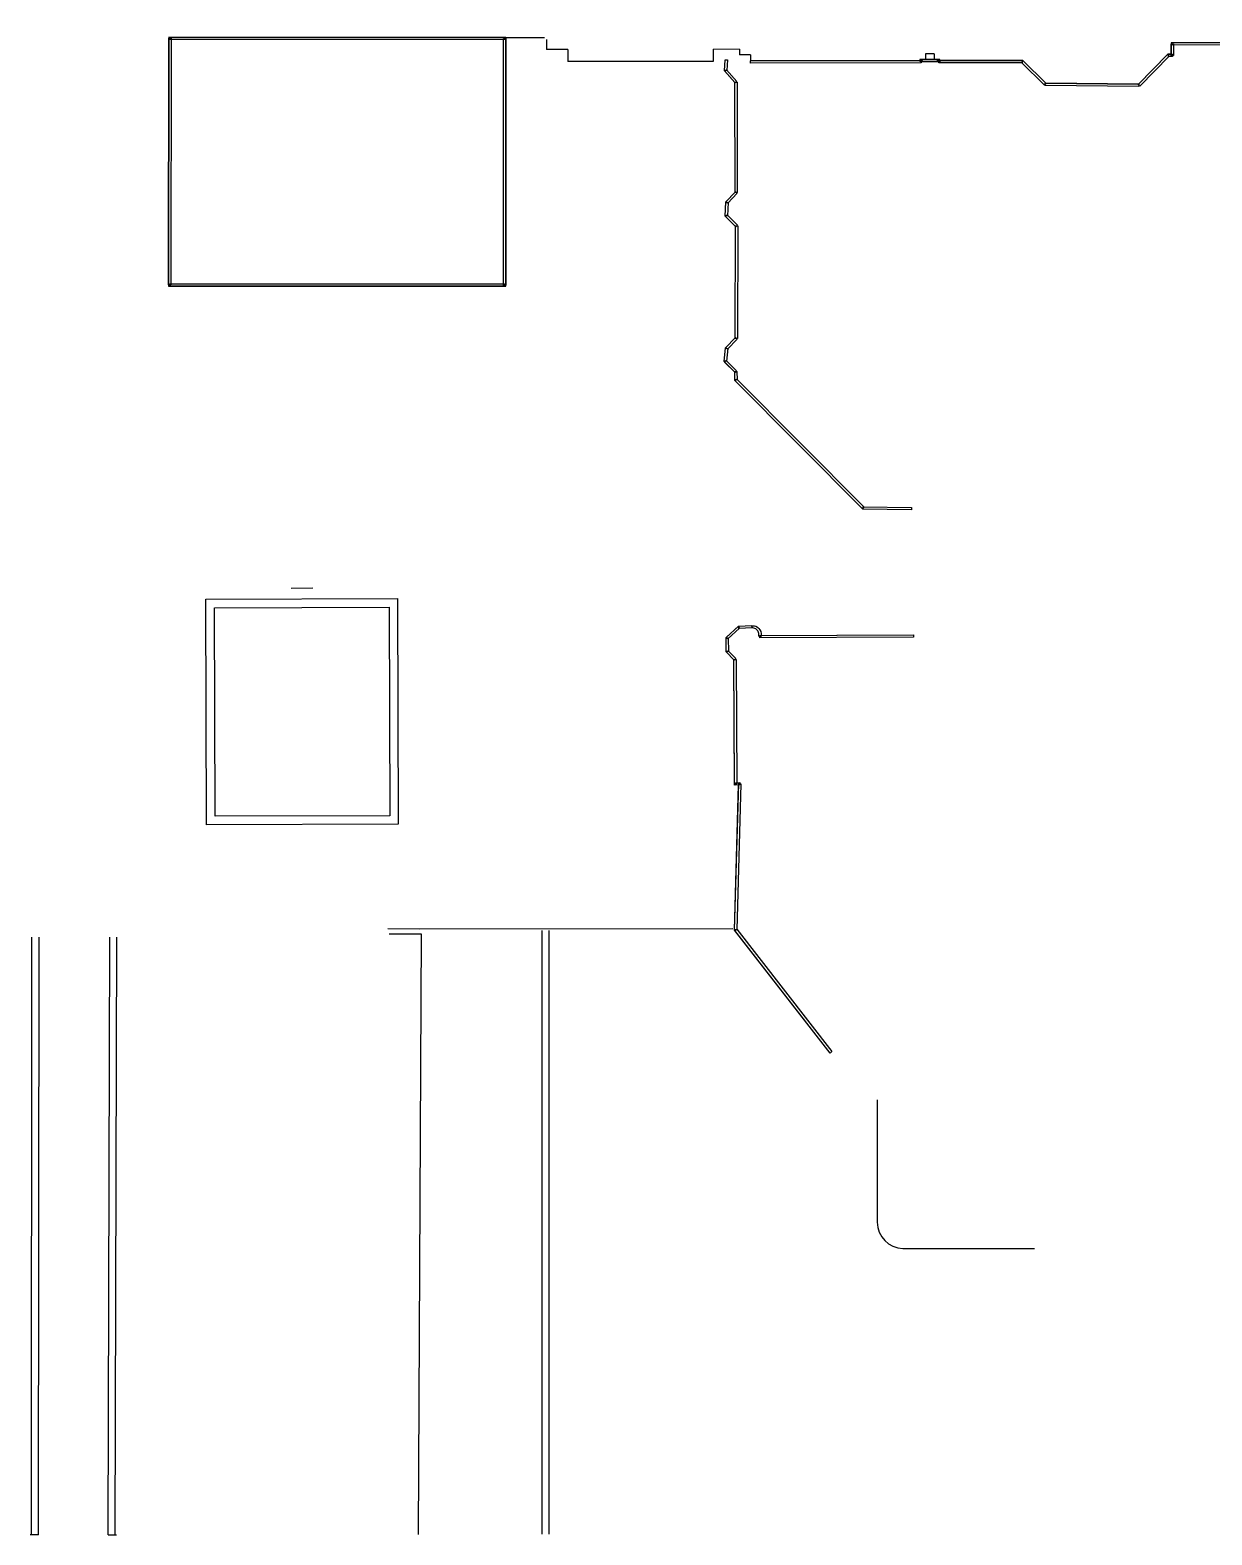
# Model space of a CAD drawing. Header units: metres. Extents: x -170671 to 7046476, y -35663801 to 566855.
# Drawn here: x 1392 to 5539, y 10787 to 16067 of the extents above; entities that cross this region are included whole.
import ezdxf

# ---------------------------------------------------------------- set-up
doc = ezdxf.new("R2010")
doc.units = ezdxf.units.M
doc.header["$LTSCALE"] = 100
doc.layers.add('0-mur', color=250, linetype='Continuous')

msp = doc.modelspace()

# ---------------------------------------------------------------- linework, layer by layer
at = {"layer": '0-mur', "color": 0, "extrusion": (0, 0, -1)}
for points in [[(-5890.387, 16066.909), (-5890.436, 16023.152), (-5395.718, 16022.107), (-5395.798, 15982.339), (-5384.285, 15982.331), (-5280.667, 15877.542), (-4955.49, 15880.178), (-4875.043, 15960.511), (-4584.23, 15959.901), (-4584.215, 15963.931), (-4514.216, 15963.796), (-4514.231, 15959.766), (-3920.231, 15958.515)], [(-4484.872, 14384.109), (-4313.605, 14386.607), (-3865.09, 14837.788), (-3864.166, 14866.981), (-3827.393, 14903.704), (-3832.062, 14952.138), (-3865.906, 14986.78), (-3867.437, 15378.053), (-3830.497, 15413.896), (-3833.065, 15464.002), (-3865.375, 15498.686), (-3864.348, 15882.726), (-3828.782, 15923.474), (-3830.719, 15963.147)], [(-3857.992, 12913.949), (-2757.745, 12912.289), (-2647.265, 12913.182)], [(-2765.242, 12894.317), (-2757.683, 12894.302), (-2652.174, 12895.142)]]:
    msp.add_lwpolyline(points, dxfattribs=at)
at = {"layer": '0-mur', "color": 0}
msp.add_lwpolyline([(1878.621, 16042.29), (1878.034, 15169.019), (3060.622, 15168.2), (3061.209, 16041.471), (1878.621, 16042.29)], close=True, dxfattribs=at)
at = {"layer": '0-mur', "color": 0, "extrusion": (0, 0, -1)}
for points in [[(-1886.62, 16038.261), (-1886.038, 15173.007), (-1878.041, 15173.004), (-1878.623, 16038.257)], [(-3057.199, 16033.5), (-1882.617, 16034.275), (-1882.616, 16042.291), (-3057.207, 16041.469)], [(-3052.623, 15172.229), (-3053.205, 16037.483), (-3061.202, 16037.486), (-3060.62, 15172.233)], [(-5403.72, 16018.129), (-5403.806, 15978.362), (-5395.802, 15978.357), (-5395.722, 16018.125)], [(-5894.457, 16015.141), (-5399.738, 16014.097), (-5399.719, 16022.11), (-5894.438, 16023.154)], [(-3828.86, 15925.083), (-3830.719, 15963.147), (-3838.709, 15962.751), (-3836.855, 15924.688)], [(-4518.71, 15951.797), (-3920.24, 15950.55), (-3920.231, 15958.515), (-4518.7, 15959.762)], [(-4522.198, 15960.261), (-4522.671, 15956.273), (-4514.73, 15955.334), (-4514.257, 15959.323)], [(-4580.233, 15955.916), (-4518.237, 15955.786), (-4518.218, 15963.798), (-4580.214, 15963.929)], [(-4576.237, 15955.915), (-4576.233, 15959.898), (-4584.23, 15959.901), (-4584.235, 15955.919)], [(-4873.397, 15952.515), (-4580.244, 15951.935), (-4580.228, 15959.899), (-4873.378, 15960.527)], [(-4950.996, 15873.355), (-4870.561, 15953.691), (-4876.215, 15959.351), (-4956.65, 15879.015)], [(-5388.802, 15975.515), (-5285.166, 15870.722), (-5279.478, 15876.358), (-5383.114, 15981.151)], [(-5399.818, 15974.329), (-5385.975, 15974.303), (-5385.956, 15982.316), (-5399.799, 15982.342)], [(-3865.327, 15881.627), (-3829.84, 15922.291), (-3835.871, 15927.529), (-3871.358, 15886.864)], [(-3865.376, 15497.092), (-3864.349, 15884.22), (-3872.342, 15884.272), (-3873.385, 15497.098)], [(-5282.288, 15869.55), (-4953.79, 15872.17), (-4953.859, 15880.151), (-5282.356, 15877.53)], [(-3834.063, 15465.047), (-3866.45, 15499.846), (-3872.301, 15494.392), (-3839.914, 15459.593)], [(-3830.59, 15415.707), (-3832.989, 15462.543), (-3840.988, 15462.098), (-3838.574, 15415.31)], [(-3868.656, 15376.902), (-3831.79, 15412.66), (-3837.365, 15418.404), (-3874.235, 15382.597)], [(-3865.894, 14985.184), (-3867.447, 15379.748), (-3875.438, 15379.75), (-3873.901, 14985.14)], [(-1882.034, 15177.038), (-3056.625, 15176.215), (-3056.617, 15168.247), (-1882.035, 15169.021)], [(-3827.578, 14905.583), (-3831.935, 14950.718), (-3839.896, 14949.968), (-3835.549, 14904.785)], [(-3833.052, 14953.132), (-3867.035, 14987.951), (-3872.761, 14982.373), (-3838.772, 14947.553)], [(-3865.286, 14865.86), (-3828.729, 14902.377), (-3834.383, 14908.038), (-3870.94, 14871.52)], [(-3865.042, 14839.372), (-3864.117, 14868.565), (-3872.114, 14868.817), (-3873.039, 14839.624)], [(-4312.458, 14387.772), (-3866.204, 14836.666), (-3871.88, 14842.281), (-4318.123, 14393.434)], [(-4484.872, 14384.109), (-4315.24, 14386.585), (-4315.356, 14394.575), (-4484.988, 14392.099)], [(-2683.874, 13280.738), (-2011.005, 13278.825), (-2008.789, 14070.376), (-2681.674, 14072.242), (-2683.874, 13280.738)], [(-2653.799, 13310.633), (-2040.915, 13308.947), (-2038.88, 14040.434), (-2651.754, 14042.168), (-2653.799, 13310.633)], [(-3835.017, 13936.422), (-3875.92, 13974.266), (-3881.359, 13968.381), (-3840.449, 13930.536)], [(-3878.46, 13975.321), (-3924.691, 13977.382), (-3925.043, 13969.386), (-3878.818, 13967.326)], [(-3924.691, 13977.382), (-3929.202, 13977.237), (-3933.647, 13976.482), (-3937.932, 13975.097), (-3941.978, 13973.067), (-3945.692, 13970.522), (-3949.001, 13967.448), (-3951.838, 13963.932), (-3954.136, 13960.059), (-3955.852, 13955.92), (-3956.963, 13951.511), (-3957.43, 13947.024), (-3957.239, 13942.554), (-3956.415, 13938.107), (-3948.67, 13940.146), (-3949.295, 13943.408), (-3949.432, 13946.771), (-3949.084, 13950.137), (-3948.257, 13953.408), (-3946.981, 13956.489), (-3945.265, 13959.383), (-3943.149, 13961.998), (-3940.686, 13964.294), (-3937.92, 13966.182), (-3934.908, 13967.672), (-3931.716, 13968.727), (-3928.401, 13969.31), (-3925.043, 13969.386)], [(-3952.529, 13943.107), (-4491.502, 13945.171), (-4491.539, 13937.162), (-3952.566, 13935.098)], [(-3834.191, 13886.664), (-3833.735, 13933.428), (-3841.731, 13933.531), (-3842.19, 13886.718)], [(-3862.121, 13856.292), (-3835.321, 13883.903), (-3841.06, 13889.48), (-3867.86, 13861.869)], [(-3863.598, 13422.151), (-3860.99, 13859.053), (-3868.99, 13859.107), (-3871.597, 13422.205)], [(-3863.991, 12909.968), (-3878.198, 13423.124), (-3886.191, 13422.928), (-3871.988, 12909.723)], [(-3882.431, 13419.04), (-3867.835, 13418.167), (-3867.36, 13426.188), (-3881.965, 13427.013)], [(-4199.171, 12477.932), (-3864.834, 12907.398), (-3871.151, 12912.294), (-4205.482, 12482.827)]]:
    msp.add_lwpolyline(points, close=True, dxfattribs=at)
at = {"layer": '0-mur', "color": 0}
for points in [[(3061.209, 16041.471), (3197.078, 16041.415)], [(3204.07, 16034.048), (3204.145, 15999.009)], [(3279.144, 15999.197), (3204.145, 15999.009)], [(3279.144, 15999.197), (3279.235, 15956.195)], [(3788.144, 16000.255), (3788.235, 15957.253)], [(3881.141, 15999.456), (3788.144, 15999.259)], [(3881.141, 16000.451), (3881.184, 15980.444)], [(3788.235, 15957.253), (3279.235, 15956.195)], [(3920.188, 15980.514), (3881.184, 15980.444)], [(3920.188, 15980.514), (3920.231, 15958.515)], [(4564.18, 15983.881), (4534.181, 15983.816)], [(4534.181, 15983.816), (4534.224, 15963.808)], [(4564.18, 15983.881), (4564.223, 15963.873)], [(2308.109, 14109.331), (2384.443, 14109.537)], [(1396.982, 10787.807), (1398.289, 12884.712)], [(1421.985, 10787.77), (1423.283, 12884.724)], [(1665.342, 10787.219), (1671.264, 12884.2)], [(1690.339, 10787.182), (1696.271, 12884.115)], [(2755.341, 10789.024), (2765.242, 12894.317)], [(3188.162, 10790.157), (3188.753, 12907.981)], [(3213.171, 10790.121), (3213.752, 12907.994)], [(1421.985, 10787.77), (1391.985, 10787.805)], [(1665.342, 10787.219), (1695.346, 10787.136)]]:
    msp.add_lwpolyline(points, dxfattribs=at)
at = {"layer": '0-mur', "color": 0, "extrusion": (0, 0, -1)}
msp.add_lwpolyline([(-4199.171, 12477.932), (-3863.951, 12908.516), (-3878.078, 13418.768), (-3863.627, 13417.924), (-3860.997, 13857.461), (-3834.204, 13885.074), (-3833.714, 13935.216), (-3877.004, 13975.229), (-3924.691, 13977.382, 0.45519632), (-3957.307, 13943.115), (-4491.502, 13945.171)], format="xyb", dxfattribs=at)
at = {"layer": '0-mur', "color": 0}
msp.add_lwpolyline([(4363.643, 12313.746), (4364.053, 11883.924, 0.39703273), (4454.643, 11791.723), (4916.082, 11792.147)], format="xyb", dxfattribs=at)

doc.saveas('drawing.dxf')
